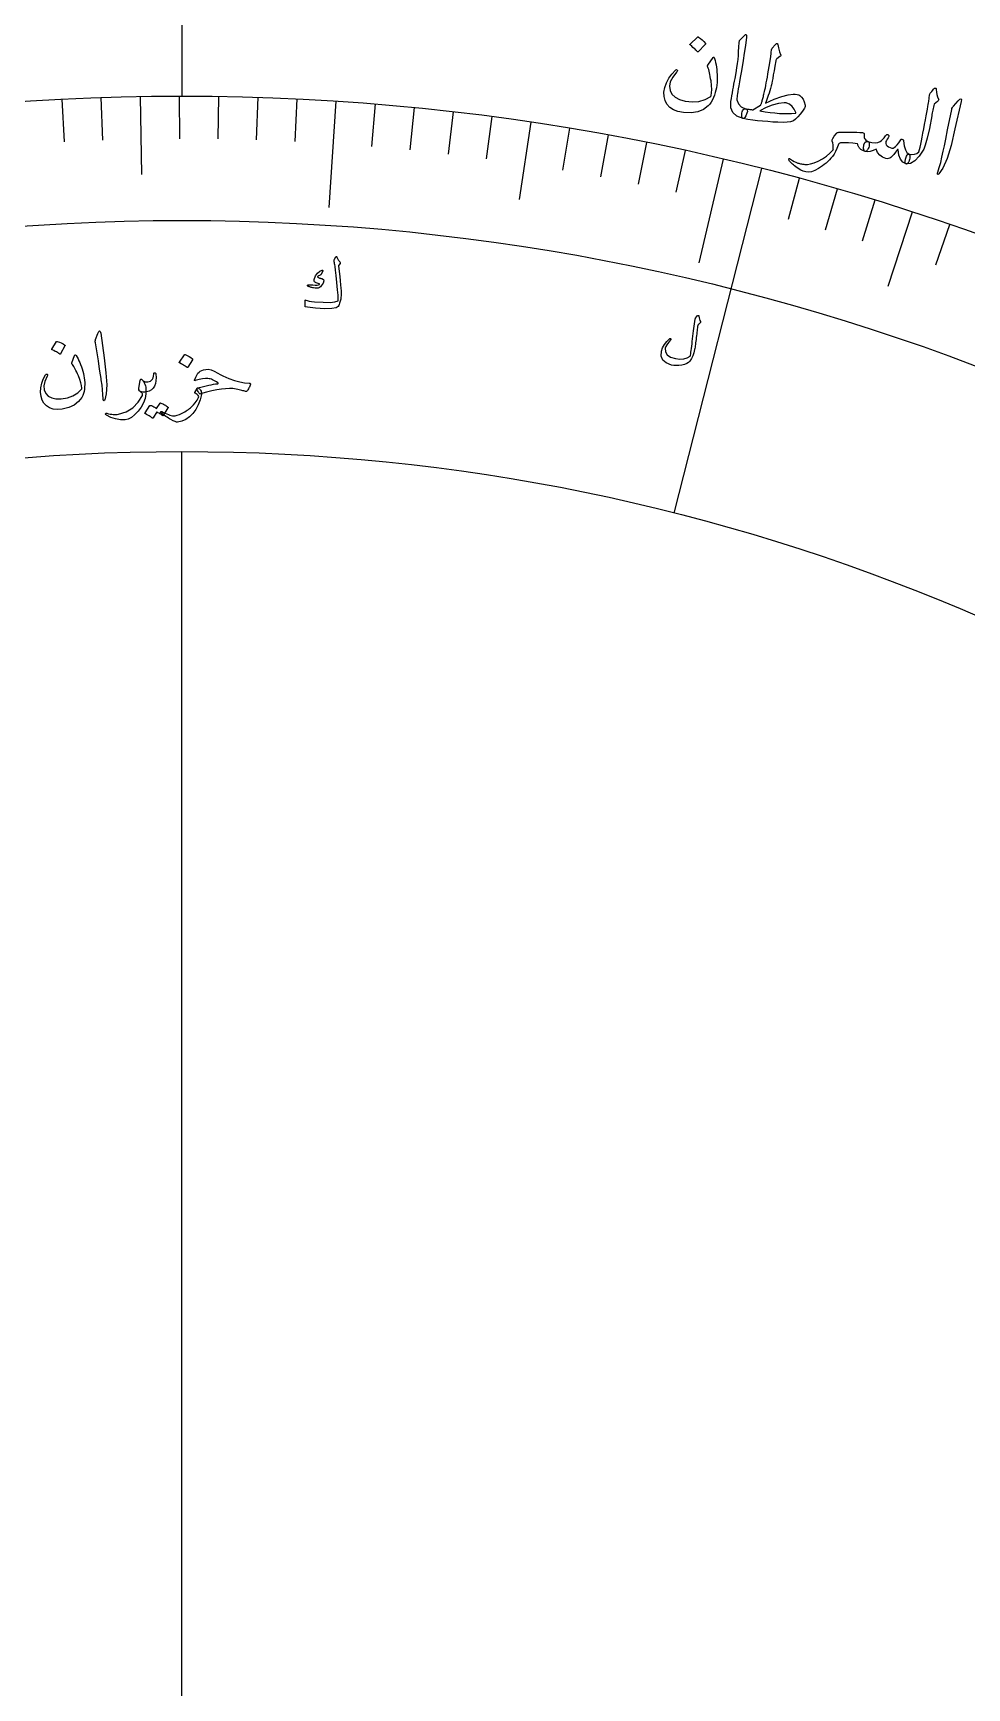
# Model space of a CAD drawing. Header units: millimetres. Extents: x -62 to 62, y -62 to 70.
# Drawn here: x -3.11 to 16.43, y 15.97 to 50.61 of the extents above; entities that cross this region are included whole.
import ezdxf

# ---------------------------------------------------------------- set-up
doc = ezdxf.new("R2010")
doc.units = ezdxf.units.MM
for name, color, linetype in [('ENGRAVE', 7, 'Continuous'), ('ENGRAVE_FINE', 8, 'Continuous'), ('TEXT', 5, 'Continuous')]:
    doc.layers.add(name, color=color, linetype=linetype)

msp = doc.modelspace()

# ---------------------------------------------------------------- linework, layer by layer
at = {"layer": 'ENGRAVE'}
for points in [[(0, 56.11), (0, 49.29)], [(-0.8738, 49.2823), (-0.8448, 47.6457)], [(3.2252, 49.1844), (3.0791, 46.9572)], [(7.3032, 48.746), (7.0606, 47.1272)], [(11.3328, 47.9695), (10.8196, 45.7973)], [(12.1305, 47.774), (10.2995, 40.5628)], [(15.2869, 46.8595), (14.7793, 45.3034)], [(0, -41.85), (0, 41.85)]]:
    msp.add_lwpolyline(points, dxfattribs=at)
for radius in [60.76, 60.76, 59.1325, 56.11, 56.11, 53.723, 49.29, 49.29, 46.686, 41.85, 41.85]:
    msp.add_circle((0, 0), radius, dxfattribs=at)
at = {"layer": 'ENGRAVE_FINE'}
for points in [[(-2.5131, 49.2259), (-2.4676, 48.3343)], [(-1.6937, 49.2609), (-1.663, 48.3686)], [(-0.0536, 49.29), (-0.0526, 48.3972)], [(0.7666, 49.284), (0.7527, 48.3913)], [(1.5866, 49.2645), (1.5578, 48.3721)], [(2.4062, 49.2312), (2.3626, 48.3395)], [(4.0433, 49.1239), (3.9701, 48.2341)], [(4.8604, 49.0498), (4.7724, 48.1613)], [(5.6762, 48.9621), (5.5734, 48.0752)], [(6.4906, 48.8608), (6.373, 47.9758)], [(8.1138, 48.6176), (7.9669, 47.737)], [(8.9223, 48.4757), (8.7607, 47.5977)], [(9.7285, 48.3204), (9.5523, 47.4452)], [(10.532, 48.1516), (10.3413, 47.2795)], [(12.925, 47.5652), (12.6909, 46.7036)], [(13.7161, 47.3431), (13.4676, 46.4856)], [(14.5034, 47.1079), (14.2407, 46.2546)], [(16.0663, 46.598), (15.7753, 45.754)]]:
    msp.add_lwpolyline(points, dxfattribs=at)
at = {"layer": 'TEXT'}
for points in [[(11.7885, 50.569), (11.7947, 50.5749), (11.8001, 50.5786), (11.8047, 50.5799), (11.8084, 50.5791), (11.8133, 50.5747), (11.8162, 50.5644), (11.8171, 50.5482), (11.816, 50.526), (11.7951, 50.3483), (11.7735, 50.1845), (11.7513, 50.0347), (11.7287, 49.8986), (11.7074, 49.7828), (11.6884, 49.6789), (11.6718, 49.587), (11.6575, 49.5071), (11.6454, 49.4392), (11.6354, 49.3833), (11.6275, 49.3395), (11.6216, 49.3077), (11.6199, 49.2087), (11.6489, 49.1288), (11.7084, 49.0679), (11.7985, 49.0258), (11.8232, 49.0125), (11.8361, 48.9922), (11.8373, 48.965), (11.8268, 48.9308), (11.8028, 48.8788), (11.7818, 48.8425), (11.7636, 48.8221), (11.7484, 48.8175), (11.6198, 48.867), (11.5344, 48.9431), (11.4922, 49.0463), (11.4931, 49.1765), (11.5025, 49.2367), (11.5124, 49.2969), (11.5228, 49.3572), (11.5336, 49.4176), (11.5447, 49.478), (11.556, 49.5385), (11.5674, 49.5991), (11.579, 49.6599), (11.6014, 49.7757), (11.6194, 49.8805), (11.6329, 49.9743), (11.6419, 50.057), (11.6484, 50.137), (11.6542, 50.2224), (11.6595, 50.3134), (11.664, 50.4098), (11.6657, 50.427), (11.6696, 50.4421), (11.6759, 50.4552), (11.6846, 50.4661)], [(10.791, 50.5236), (10.7945, 50.5259), (10.7991, 50.5267), (10.8045, 50.5262), (10.8109, 50.5242), (10.8531, 50.496), (10.8917, 50.4642), (10.9268, 50.4289), (10.9582, 50.3902), (10.9609, 50.3847), (10.9615, 50.3797), (10.96, 50.3751), (10.9565, 50.371), (10.8072, 50.2183), (10.8021, 50.215), (10.7966, 50.2151), (10.7906, 50.2187), (10.7841, 50.2257), (10.7785, 50.2318), (10.7695, 50.241), (10.7572, 50.2534), (10.7415, 50.2689), (10.7222, 50.2876), (10.6989, 50.3096), (10.6717, 50.3348), (10.6405, 50.3633), (10.6365, 50.3678), (10.6349, 50.3718), (10.6356, 50.3753), (10.6387, 50.3783)], [(12.4388, 50.3836), (12.4459, 50.3881), (12.4519, 50.3908), (12.4568, 50.3916), (12.4606, 50.3905), (12.4647, 50.3873), (12.4681, 50.3825), (12.4707, 50.376), (12.4726, 50.3679), (12.4799, 50.333), (12.487, 50.3006), (12.4939, 50.2707), (12.5006, 50.2432), (12.5074, 50.2186), (12.5145, 50.1969), (12.5218, 50.1782), (12.5294, 50.1625), (12.5346, 50.1498), (12.5345, 50.1379), (12.5289, 50.1267), (12.5178, 50.1163), (12.4564, 50.0703), (12.4478, 50.0618), (12.441, 50.0514), (12.4359, 50.0391), (12.4325, 50.0247), (12.4131, 49.9138), (12.3956, 49.8162), (12.3802, 49.7319), (12.3669, 49.6609), (12.3557, 49.603), (12.3468, 49.558), (12.3402, 49.5259), (12.3359, 49.5068), (12.3214, 49.4506), (12.3065, 49.3976), (12.2914, 49.3477), (12.276, 49.3009), (12.2605, 49.2573), (12.2449, 49.2167), (12.2294, 49.1792), (12.2138, 49.1447), (12.4009, 49.2255), (12.5604, 49.2833), (12.692, 49.3184), (12.7955, 49.331), (12.8399, 49.3299), (12.8785, 49.3241), (12.9112, 49.3137), (12.9381, 49.2987), (12.9732, 49.267), (13.0031, 49.2237), (13.0277, 49.1689), (13.047, 49.1025), (13.0487, 49.0874), (13.0467, 49.0712), (13.041, 49.0538), (13.0316, 49.0352), (12.9899, 48.9705), (12.9449, 48.9105), (12.8966, 48.8549), (12.845, 48.8039), (12.8001, 48.7742), (12.7423, 48.7533), (12.6716, 48.7413), (12.588, 48.7381), (12.4782, 48.7417), (12.3697, 48.747), (12.2625, 48.7541), (12.1566, 48.7629), (12.0522, 48.7735), (11.9493, 48.7862), (11.8481, 48.8009), (11.7484, 48.8175), (11.7381, 48.8234), (11.7303, 48.8354), (11.7248, 48.8535), (11.7216, 48.8778), (11.7207, 48.9069), (11.723, 48.9344), (11.7286, 48.9601), (11.7374, 48.9842), (11.749, 49.0042), (11.7631, 49.0178), (11.7796, 49.025), (11.7985, 49.0258), (11.8224, 49.0214), (11.845, 49.0176), (11.8664, 49.0145), (11.8866, 49.0119), (11.9055, 49.0096), (11.923, 49.0073), (11.9391, 49.0051), (11.9539, 49.0028), (12.1136, 49.096), (12.1161, 49.1011), (12.119, 49.1078), (12.1222, 49.1161), (12.1259, 49.126), (12.13, 49.1375), (12.1344, 49.1506), (12.1392, 49.1653), (12.1445, 49.1815), (12.1499, 49.1992), (12.1554, 49.2183), (12.1609, 49.2388), (12.1665, 49.2607), (12.1722, 49.2837), (12.1781, 49.3077), (12.1843, 49.3328), (12.1907, 49.3589), (12.1977, 49.3884), (12.2056, 49.4238), (12.2142, 49.4652), (12.2238, 49.5125), (12.234, 49.5654), (12.245, 49.6237), (12.2567, 49.6873), (12.2691, 49.7563), (12.2961, 49.9094), (12.3162, 50.0308), (12.3294, 50.1206), (12.3357, 50.1786), (12.3385, 50.2162), (12.3413, 50.2446), (12.344, 50.2639), (12.3466, 50.274), (12.3584, 50.2913), (12.3702, 50.3074), (12.3817, 50.3223), (12.3932, 50.336), (12.4046, 50.3488), (12.416, 50.3611), (12.4274, 50.3726), (12.4388, 50.3836)], [(11.1521, 50.0794), (11.1631, 50.0358), (11.173, 49.9906), (11.182, 49.9438), (11.1899, 49.8954), (11.1965, 49.8451), (11.2013, 49.7928), (11.2044, 49.7384), (11.2058, 49.682), (11.2053, 49.6262), (11.2023, 49.5715), (11.1967, 49.5178), (11.1886, 49.4651), (11.178, 49.4133), (11.1647, 49.3622), (11.1489, 49.3119), (11.1306, 49.2623), (11.1072, 49.2111), (11.0807, 49.1649), (11.0511, 49.1237), (11.0184, 49.0875), (10.9179, 49.0107), (10.7976, 48.9617), (10.6575, 48.9401), (10.4973, 48.946), (10.3851, 48.967), (10.2905, 49.0027), (10.2133, 49.053), (10.1534, 49.1181), (10.1138, 49.194), (10.0928, 49.2776), (10.0905, 49.3689), (10.107, 49.4678), (10.1415, 49.5692), (10.1901, 49.6634), (10.2529, 49.7504), (10.3299, 49.8302), (10.3413, 49.8388), (10.3514, 49.8427), (10.3603, 49.8421), (10.3679, 49.8369), (10.3742, 49.828), (10.3742, 49.8173), (10.3681, 49.8049), (10.3559, 49.7908), (10.2741, 49.6872), (10.224, 49.589), (10.2055, 49.4961), (10.2183, 49.4085), (10.2588, 49.332), (10.3254, 49.2695), (10.418, 49.2208), (10.5366, 49.1858), (10.6855, 49.1688), (10.8237, 49.1789), (10.9515, 49.2163), (11.0691, 49.281), (11.0718, 49.2836), (11.0743, 49.2878), (11.0765, 49.2935), (11.0785, 49.3008), (11.0882, 49.3598), (11.0911, 49.4303), (11.0871, 49.5125), (11.0761, 49.6062), (11.0687, 49.6539), (11.0611, 49.6983), (11.0534, 49.7395), (11.0456, 49.7776), (11.0375, 49.8124), (11.029, 49.8438), (11.02, 49.8717), (11.0105, 49.8963), (11.0062, 49.909), (11.0047, 49.9201), (11.0059, 49.9298), (11.0098, 49.9379), (11.1184, 50.0942), (11.1272, 50.1028), (11.1358, 50.1032), (11.1441, 50.0954), (11.1521, 50.0794)], [(15.6683, 49.3548), (15.6957, 49.3868), (15.7172, 49.4123), (15.7328, 49.4312), (15.7425, 49.4436), (15.7494, 49.4512), (15.7566, 49.4559), (15.7643, 49.4577), (15.7722, 49.4566), (15.7803, 49.4524), (15.7861, 49.4459), (15.7895, 49.437), (15.7905, 49.4257), (15.7943, 49.371), (15.8033, 49.3198), (15.8176, 49.2723), (15.8372, 49.2283), (15.8422, 49.2147), (15.8407, 49.2016), (15.8326, 49.189), (15.8181, 49.177), (15.7447, 49.123), (15.7381, 49.0905), (15.7317, 49.0585), (15.7254, 49.0271), (15.7193, 48.9962), (15.7134, 48.9659), (15.7077, 48.9362), (15.7021, 48.9071), (15.6967, 48.8785), (15.6466, 48.614), (15.6018, 48.409), (15.5626, 48.2635), (15.529, 48.1774), (15.4351, 48.0318), (15.3418, 47.9319), (15.2492, 47.8777), (15.157, 47.869), (15.1547, 47.8697), (15.1525, 47.8704), (15.1502, 47.8712), (15.148, 47.8719), (15.1387, 47.8889), (15.1393, 47.9208), (15.1499, 47.9677), (15.1705, 48.0295), (15.1799, 48.0518), (15.1916, 48.0665), (15.2055, 48.0737), (15.2216, 48.0732), (15.2826, 48.0665), (15.3369, 48.0722), (15.3847, 48.0902), (15.4259, 48.1206), (15.4392, 48.1686), (15.453, 48.2237), (15.4674, 48.2858), (15.4822, 48.3549), (15.4977, 48.4307), (15.5137, 48.5129), (15.5303, 48.6015), (15.5474, 48.6964), (15.565, 48.7895), (15.5805, 48.8732), (15.5939, 48.9476), (15.6053, 49.0127), (15.6149, 49.0683), (15.6231, 49.1144), (15.6298, 49.151), (15.635, 49.178), (15.653, 49.3147), (15.6563, 49.3277), (15.66, 49.3387), (15.6639, 49.3477), (15.6683, 49.3548)], [(16.2497, 49.1915), (16.2857, 49.226), (16.3083, 49.2348), (16.3176, 49.2179), (16.3136, 49.1753), (16.1826, 48.6044), (16.1005, 48.2545), (16.017, 47.981), (15.9323, 47.7838), (15.8466, 47.6627), (15.8356, 47.6542), (15.827, 47.6504), (15.821, 47.6515), (15.8175, 47.6573), (15.8158, 47.6653), (15.8158, 47.6748), (15.8177, 47.686), (15.8213, 47.6987), (15.8537, 47.7966), (15.8837, 47.9018), (15.911, 48.0145), (15.9358, 48.1347), (15.9428, 48.1659), (15.9609, 48.2504), (15.99, 48.3884), (16.03, 48.5798), (16.1143, 49.0055), (16.1203, 49.0277), (16.1281, 49.0474), (16.1376, 49.0646), (16.1488, 49.0794)], [(12.6609, 49.1445), (12.6491, 49.1471), (12.6368, 49.1489), (12.624, 49.1499), (12.6107, 49.1501), (12.4859, 49.1345), (12.3585, 49.1006), (12.2287, 49.0483), (12.0966, 48.9776), (12.2068, 48.961), (12.312, 48.9472), (12.4121, 48.9364), (12.5073, 48.9284), (12.5974, 48.9235), (12.6827, 48.9219), (12.763, 48.9236), (12.8385, 48.9287), (12.8457, 48.9297), (12.8499, 48.9324), (12.8512, 48.9368), (12.8496, 48.943), (12.8161, 49.0166), (12.7734, 49.0748), (12.7217, 49.1174), (12.6609, 49.1445)], [(14.3045, 48.1306), (14.2694, 48.1427), (14.239, 48.1569), (14.2132, 48.173), (14.1919, 48.1912), (14.1828, 48.2007), (14.1747, 48.2112), (14.1677, 48.2226), (14.1617, 48.2349), (14.1564, 48.2479), (14.1514, 48.2615), (14.1466, 48.2756), (14.1422, 48.2902), (14.0433, 48.3035), (13.9514, 48.311), (13.8664, 48.3125), (13.7884, 48.3082), (13.7711, 48.304), (13.7572, 48.2955), (13.7466, 48.2826), (13.7394, 48.2653), (13.7128, 48.1935), (13.6836, 48.1296), (13.6518, 48.0735), (13.6174, 48.0253), (13.5866, 47.9888), (13.5542, 47.9536), (13.5202, 47.9197), (13.4847, 47.8872), (13.4477, 47.8562), (13.4092, 47.8268), (13.3693, 47.7991), (13.3279, 47.773), (13.2498, 47.7309), (13.1791, 47.705), (13.1157, 47.6952), (13.0594, 47.7015), (13.0086, 47.7186), (12.9568, 47.7424), (12.9041, 47.7729), (12.8504, 47.81), (12.8246, 47.8302), (12.8013, 47.8493), (12.7804, 47.8673), (12.7618, 47.8842), (12.7455, 47.8999), (12.7313, 47.9142), (12.719, 47.9272), (12.7089, 47.9389), (12.7033, 47.9481), (12.701, 47.957), (12.702, 47.9657), (12.7062, 47.9741), (12.7126, 47.9802), (12.7203, 47.982), (12.7293, 47.9795), (12.7395, 47.9726), (12.7793, 47.9447), (12.816, 47.9221), (12.8495, 47.9049), (12.88, 47.8932), (12.896, 47.888), (12.9132, 47.8831), (12.9314, 47.8784), (12.9509, 47.8741), (12.9714, 47.8701), (12.9931, 47.8663), (13.016, 47.8629), (13.0399, 47.8598), (13.0926, 47.8602), (13.157, 47.8722), (13.233, 47.8956), (13.3209, 47.9306), (13.4107, 47.9757), (13.4926, 48.0296), (13.5665, 48.0926), (13.6324, 48.1645), (13.6351, 48.1675), (13.6366, 48.1708), (13.6371, 48.1744), (13.6363, 48.1783), (13.6362, 48.2265), (13.632, 48.271), (13.6235, 48.3117), (13.611, 48.3486), (13.6106, 48.3704), (13.6253, 48.4039), (13.655, 48.4494), (13.6997, 48.5066), (13.7111, 48.517), (13.7239, 48.5245), (13.738, 48.5292), (13.7534, 48.531), (13.8188, 48.533), (13.8831, 48.5343), (13.9464, 48.5349), (14.0086, 48.5348), (14.0699, 48.5337), (14.1306, 48.5316), (14.1908, 48.5283), (14.2503, 48.5239), (14.2641, 48.5214), (14.2739, 48.5157), (14.2796, 48.5069), (14.2814, 48.4949), (14.2789, 48.4696), (14.2793, 48.4459), (14.2827, 48.4238), (14.289, 48.4033), (14.2999, 48.3852), (14.3163, 48.3679), (14.3381, 48.3515), (14.3655, 48.336), (14.3781, 48.3255), (14.3863, 48.3105), (14.3901, 48.2909), (14.3894, 48.2668), (14.385, 48.2408), (14.3778, 48.2156), (14.3678, 48.1913), (14.3549, 48.1678), (14.3413, 48.149), (14.3284, 48.1366), (14.3161, 48.1304), (14.3045, 48.1306)], [(14.3609, 48.3373), (14.4409, 48.3185), (14.5106, 48.3125), (14.5699, 48.3195), (14.619, 48.3395), (14.6444, 48.359), (14.6713, 48.3852), (14.6996, 48.4181), (14.7294, 48.4577), (14.7394, 48.4691), (14.749, 48.4773), (14.7582, 48.4821), (14.7671, 48.4836), (14.7774, 48.4826), (14.7856, 48.4791), (14.7919, 48.4732), (14.7962, 48.4647), (14.7986, 48.4534), (14.7979, 48.4418), (14.794, 48.4299), (14.7868, 48.4178), (14.7649, 48.3877), (14.7486, 48.3617), (14.7379, 48.3399), (14.7328, 48.3223), (14.7329, 48.2951), (14.743, 48.2701), (14.763, 48.2473), (14.7929, 48.2268), (14.8283, 48.2106), (14.8598, 48.2025), (14.8877, 48.2023), (14.9118, 48.2101), (14.9414, 48.2316), (14.9739, 48.2662), (15.0093, 48.314), (15.0475, 48.3748), (15.0527, 48.3819), (15.0602, 48.3858), (15.0703, 48.3864), (15.0827, 48.3838), (15.0937, 48.3791), (15.1017, 48.3729), (15.1068, 48.3651), (15.1088, 48.3557), (15.1211, 48.2495), (15.1443, 48.1669), (15.1785, 48.1079), (15.2239, 48.0725), (15.2339, 48.0634), (15.2398, 48.0462), (15.2416, 48.021), (15.2392, 47.9877), (15.2345, 47.9622), (15.2273, 47.9385), (15.2175, 47.9164), (15.2052, 47.8962), (15.1935, 47.8813), (15.182, 47.8717), (15.1705, 47.8674), (15.1592, 47.8683), (15.0914, 47.9052), (15.0407, 47.9674), (15.0072, 48.0551), (14.9906, 48.1682), (14.9898, 48.174), (14.9877, 48.1766), (14.9842, 48.1758), (14.9793, 48.1717), (14.9396, 48.1151), (14.9034, 48.0688), (14.8708, 48.033), (14.8417, 48.0075), (14.8162, 47.9923), (14.7903, 47.983), (14.7642, 47.9796), (14.7377, 47.9823), (14.6651, 48.01), (14.6071, 48.0515), (14.5637, 48.1068), (14.535, 48.1759), (14.4699, 48.1473), (14.4091, 48.1305), (14.3524, 48.1254), (14.2999, 48.132), (14.288, 48.1389), (14.2793, 48.1518), (14.2739, 48.1704), (14.2718, 48.1949), (14.2768, 48.2673), (14.2932, 48.3152), (14.3213, 48.3385), (14.3609, 48.3373)], [(3.2446, 45.9179), (3.2516, 45.9024), (3.2589, 45.8876), (3.2667, 45.8736), (3.2748, 45.8603), (3.2835, 45.8478), (3.2927, 45.8361), (3.3025, 45.825), (3.3129, 45.8148), (3.3168, 45.8091), (3.3178, 45.8028), (3.3158, 45.7959), (3.311, 45.7882), (3.2825, 45.7482), (3.2797, 45.7438), (3.2776, 45.7401), (3.2763, 45.7371), (3.2758, 45.7346), (3.2909, 45.6197), (3.3037, 45.5159), (3.3142, 45.4233), (3.3225, 45.3417), (3.3284, 45.2714), (3.332, 45.2124), (3.3333, 45.1647), (3.3322, 45.1283), (3.3271, 45.0599), (3.3243, 45.0383), (3.3204, 45.0167), (3.3155, 44.9951), (3.3095, 44.9735), (3.3024, 44.9519), (3.2941, 44.9302), (3.2845, 44.9086), (3.2738, 44.887), (3.2295, 44.8569), (3.1357, 44.841), (2.9924, 44.839), (2.7994, 44.8503), (2.7393, 44.8561), (2.6837, 44.863), (2.6328, 44.8709), (2.5864, 44.8799), (2.5822, 44.882), (2.5794, 44.8849), (2.5777, 44.8886), (2.5774, 44.8931), (2.5774, 44.9145), (2.5775, 44.9341), (2.5777, 44.9517), (2.5782, 44.9674), (2.5787, 44.9813), (2.5795, 44.9936), (2.5804, 45.0043), (2.5815, 45.0134), (2.5824, 45.0186), (2.5844, 45.0213), (2.5875, 45.0218), (2.5917, 45.0199), (2.6237, 45.0081), (2.6653, 44.9984), (2.7164, 44.9907), (2.777, 44.985), (2.9586, 44.9735), (3.1012, 44.9726), (3.2049, 44.9826), (3.2697, 45.0038), (3.2727, 45.0463), (3.2697, 45.1241), (3.2605, 45.2374), (3.2452, 45.3859), (3.2284, 45.5348), (3.2152, 45.6474), (3.2055, 45.7237), (3.1996, 45.7639), (3.1976, 45.7749), (3.1957, 45.7852), (3.194, 45.7948), (3.1924, 45.8037), (3.1909, 45.8118), (3.1895, 45.819), (3.1882, 45.8253), (3.1871, 45.8307), (3.1854, 45.8425), (3.1858, 45.8536), (3.1884, 45.864), (3.193, 45.8738), (3.2237, 45.925), (3.2262, 45.9284), (3.2287, 45.9306), (3.2314, 45.9316), (3.2341, 45.9313), (3.2374, 45.9292), (3.2402, 45.9263), (3.2426, 45.9225), (3.2446, 45.9179)], [(2.94, 45.6466), (2.9426, 45.6461), (2.9448, 45.6449), (2.9467, 45.643), (2.9481, 45.6405), (2.9485, 45.6383), (2.9485, 45.6359), (2.9482, 45.6334), (2.9475, 45.6307), (2.913, 45.5586), (2.9089, 45.5513), (2.9048, 45.5458), (2.9006, 45.542), (2.8963, 45.54), (2.8782, 45.5361), (2.8627, 45.5305), (2.8498, 45.5232), (2.8394, 45.5141), (2.8372, 45.5092), (2.8395, 45.5036), (2.8463, 45.4974), (2.8578, 45.4905), (2.8655, 45.4873), (2.8735, 45.4843), (2.8817, 45.4814), (2.8902, 45.4787), (2.8991, 45.4761), (2.9085, 45.4736), (2.9183, 45.4713), (2.9285, 45.4692), (2.9633, 45.4521), (2.9728, 45.4211), (2.9569, 45.3761), (2.9159, 45.3171), (2.8995, 45.2998), (2.8837, 45.2865), (2.8685, 45.2772), (2.8539, 45.2719), (2.8381, 45.2697), (2.8164, 45.2697), (2.789, 45.272), (2.7556, 45.2766), (2.7386, 45.2793), (2.7225, 45.2825), (2.7074, 45.2861), (2.6931, 45.2902), (2.6797, 45.2945), (2.6672, 45.2987), (2.6556, 45.3029), (2.6448, 45.3071), (2.6383, 45.3112), (2.6337, 45.3158), (2.6311, 45.3208), (2.6304, 45.3261), (2.6316, 45.3316), (2.6345, 45.3354), (2.639, 45.3375), (2.6452, 45.3379), (2.6649, 45.3381), (2.6871, 45.3379), (2.712, 45.3374), (2.7395, 45.3365), (2.7909, 45.3349), (2.8311, 45.3354), (2.8602, 45.3383), (2.8781, 45.3433), (2.8805, 45.3449), (2.8819, 45.347), (2.8822, 45.3497), (2.8816, 45.353), (2.8805, 45.355), (2.8783, 45.357), (2.8751, 45.3589), (2.8708, 45.3606), (2.8306, 45.373), (2.8139, 45.3789), (2.7997, 45.3861), (2.788, 45.3946), (2.7789, 45.4042), (2.7714, 45.4154), (2.7672, 45.4267), (2.7664, 45.4381), (2.769, 45.4497), (2.7995, 45.5271), (2.8382, 45.5857), (2.885, 45.6256), (2.94, 45.6466)], [(10.7953, 44.6939), (10.7987, 44.6975), (10.8026, 44.6998), (10.8068, 44.7006), (10.8114, 44.7001), (10.8157, 44.6983), (10.819, 44.6951), (10.8212, 44.6905), (10.8223, 44.6845), (10.8276, 44.6502), (10.8348, 44.6199), (10.8439, 44.5937), (10.8549, 44.5714), (10.8578, 44.5637), (10.8573, 44.5557), (10.8532, 44.5475), (10.8455, 44.5391), (10.841, 44.5353), (10.8368, 44.5316), (10.8327, 44.5279), (10.8288, 44.5245), (10.8252, 44.5212), (10.8218, 44.5183), (10.8187, 44.5156), (10.8159, 44.5132), (10.811, 44.5088), (10.8069, 44.5032), (10.8035, 44.4962), (10.801, 44.488), (10.7969, 44.4641), (10.7928, 44.438), (10.7888, 44.4095), (10.7847, 44.3789), (10.7805, 44.346), (10.7762, 44.3109), (10.7716, 44.2736), (10.7669, 44.2341), (10.7628, 44.1945), (10.7586, 44.1574), (10.7543, 44.1227), (10.75, 44.0905), (10.7458, 44.0606), (10.7416, 44.0329), (10.7375, 44.0075), (10.7335, 43.9843), (10.7188, 43.9163), (10.6977, 43.8536), (10.6701, 43.7963), (10.6362, 43.7443), (10.6085, 43.7156), (10.5708, 43.6921), (10.5232, 43.6736), (10.4655, 43.6602), (10.4046, 43.6522), (10.3486, 43.6496), (10.2975, 43.6524), (10.2513, 43.6607), (10.1407, 43.7032), (10.0688, 43.7656), (10.0356, 43.8481), (10.0412, 43.9508), (10.0639, 44.023), (10.0997, 44.0907), (10.1485, 44.1537), (10.2104, 44.2121), (10.2149, 44.2153), (10.2191, 44.2169), (10.2232, 44.217), (10.2271, 44.2154), (10.231, 44.2128), (10.2337, 44.21), (10.2354, 44.2068), (10.2358, 44.2034), (10.2356, 44.1985), (10.2344, 44.194), (10.2322, 44.1899), (10.229, 44.1863), (10.1835, 44.1326), (10.1499, 44.0856), (10.1282, 44.0454), (10.1183, 44.0121), (10.1242, 43.9339), (10.1615, 43.8717), (10.2301, 43.8253), (10.33, 43.7946), (10.4238, 43.7829), (10.5071, 43.7874), (10.5798, 43.8081), (10.642, 43.8452), (10.6467, 43.8692), (10.6517, 43.8974), (10.6568, 43.9298), (10.6621, 43.9664), (10.6675, 44.0072), (10.673, 44.0525), (10.6786, 44.1021), (10.6842, 44.1562), (10.6906, 44.2118), (10.6971, 44.2665), (10.7038, 44.3203), (10.7105, 44.3731), (10.7175, 44.425), (10.7248, 44.4759), (10.7323, 44.5258), (10.7402, 44.5747), (10.7458, 44.6223), (10.7473, 44.6276), (10.7493, 44.6323), (10.7517, 44.6366), (10.7546, 44.6404)], [(-1.7563, 44.3196), (-1.7372, 44.3592), (-1.7212, 44.3735), (-1.7083, 44.3625), (-1.6984, 44.3261), (-1.6299, 43.8138), (-1.5893, 43.4993), (-1.5737, 43.2474), (-1.5826, 43.0582), (-1.6158, 42.9317), (-1.6223, 42.9212), (-1.6282, 42.9155), (-1.6335, 42.9145), (-1.6382, 42.9182), (-1.6421, 42.9243), (-1.645, 42.9322), (-1.647, 42.9419), (-1.6479, 42.9536), (-1.6514, 43.0445), (-1.6593, 43.1407), (-1.6716, 43.2423), (-1.6883, 43.3492), (-1.6922, 43.3772), (-1.7034, 43.4527), (-1.7221, 43.5757), (-1.7484, 43.7462), (-1.8106, 44.1241), (-1.8125, 44.1442), (-1.8122, 44.1629), (-1.8097, 44.1801), (-1.805, 44.1958)], [(-2.6246, 44.1505), (-2.6221, 44.1532), (-2.6184, 44.155), (-2.6136, 44.1558), (-2.6077, 44.1557), (-2.5652, 44.1416), (-2.5248, 44.1237), (-2.4867, 44.1019), (-2.4509, 44.0763), (-2.4473, 44.0723), (-2.4456, 44.0682), (-2.4458, 44.064), (-2.4478, 44.0597), (-2.5389, 43.8946), (-2.5424, 43.8906), (-2.5472, 43.8894), (-2.5531, 43.891), (-2.5603, 43.8955), (-2.5666, 43.8993), (-2.5764, 43.9051), (-2.5898, 43.9127), (-2.6067, 43.9222), (-2.6276, 43.9336), (-2.6525, 43.9468), (-2.6817, 43.9619), (-2.7149, 43.9788), (-2.7194, 43.9817), (-2.7217, 43.9847), (-2.7219, 43.9878), (-2.7199, 43.9911)], [(-2.2128, 43.8576), (-2.1933, 43.8231), (-2.1742, 43.787), (-2.1556, 43.7493), (-2.1374, 43.71), (-2.12, 43.6688), (-2.1036, 43.6254), (-2.0882, 43.5799), (-2.0738, 43.5322), (-2.0611, 43.4847), (-2.0508, 43.4374), (-2.0429, 43.3904), (-2.0374, 43.3437), (-2.0343, 43.2971), (-2.0336, 43.2506), (-2.0352, 43.2041), (-2.0392, 43.1576), (-2.047, 43.1086), (-2.0587, 43.0631), (-2.0742, 43.0211), (-2.0935, 42.9825), (-2.1609, 42.8937), (-2.2517, 42.8237), (-2.3658, 42.7724), (-2.5033, 42.7398), (-2.6036, 42.7313), (-2.6924, 42.7393), (-2.7699, 42.7639), (-2.8361, 42.8052), (-2.8877, 42.8605), (-2.9252, 42.9266), (-2.9486, 43.0037), (-2.9579, 43.0917), (-2.9524, 43.186), (-2.9333, 43.2776), (-2.9004, 43.3663), (-2.8536, 43.4523), (-2.846, 43.4623), (-2.8383, 43.468), (-2.8306, 43.4696), (-2.8229, 43.4669), (-2.8155, 43.4608), (-2.8129, 43.4518), (-2.8152, 43.4398), (-2.8223, 43.4249), (-2.8675, 43.3176), (-2.8869, 43.2223), (-2.8808, 43.1389), (-2.8493, 43.0674), (-2.7969, 43.012), (-2.7255, 42.9745), (-2.6354, 42.9548), (-2.5262, 42.953), (-2.3957, 42.9735), (-2.2805, 43.0146), (-2.1806, 43.0764), (-2.0958, 43.159), (-2.0941, 43.1619), (-2.093, 43.166), (-2.0925, 43.1714), (-2.0925, 43.1781), (-2.0981, 43.2305), (-2.1122, 43.2912), (-2.1349, 43.3602), (-2.1663, 43.4373), (-2.1838, 43.4761), (-2.2007, 43.5121), (-2.2169, 43.5454), (-2.2325, 43.5759), (-2.2475, 43.6036), (-2.2622, 43.6283), (-2.2764, 43.6499), (-2.2903, 43.6686), (-2.2969, 43.6784), (-2.3008, 43.6875), (-2.3021, 43.696), (-2.3006, 43.7038), (-2.245, 43.8623), (-2.2395, 43.8716), (-2.2323, 43.874), (-2.2234, 43.8693), (-2.2128, 43.8576)], [(0.0524, 43.8735), (0.055, 43.8761), (0.0588, 43.8777), (0.0636, 43.8782), (0.0694, 43.8776), (0.1107, 43.861), (0.1495, 43.8407), (0.1859, 43.8167), (0.2199, 43.7889), (0.2232, 43.7847), (0.2246, 43.7805), (0.2242, 43.7763), (0.2219, 43.7721), (0.1218, 43.6129), (0.1181, 43.6091), (0.1133, 43.6082), (0.1075, 43.6102), (0.1007, 43.6151), (0.0948, 43.6193), (0.0854, 43.6256), (0.0726, 43.634), (0.0563, 43.6446), (0.0364, 43.6572), (0.0125, 43.6719), (-0.0154, 43.6887), (-0.0474, 43.7076), (-0.0516, 43.7107), (-0.0537, 43.7139), (-0.0537, 43.717), (-0.0516, 43.7202)], [(-0.8306, 43.351), (-0.8063, 43.3201), (-0.7869, 43.2894), (-0.7726, 43.2588), (-0.7633, 43.2284), (-0.7578, 43.1959), (-0.7547, 43.1571), (-0.7542, 43.112), (-0.7562, 43.0605), (-0.772, 42.9634), (-0.8042, 42.87), (-0.8527, 42.7802), (-0.9174, 42.6939), (-0.9886, 42.6194), (-1.057, 42.5647), (-1.1226, 42.5299), (-1.1856, 42.5151), (-1.2881, 42.5158), (-1.3877, 42.5321), (-1.4847, 42.564), (-1.579, 42.6116), (-1.5856, 42.6156), (-1.5907, 42.6201), (-1.5942, 42.6248), (-1.5962, 42.6298), (-1.5968, 42.6357), (-1.5961, 42.6409), (-1.5941, 42.6453), (-1.5907, 42.6489), (-1.5855, 42.6515), (-1.58, 42.6525), (-1.5741, 42.6519), (-1.568, 42.6498), (-1.5332, 42.6414), (-1.4999, 42.6346), (-1.4681, 42.6295), (-1.4378, 42.626), (-1.4089, 42.6243), (-1.3812, 42.6245), (-1.3547, 42.6266), (-1.3294, 42.6306), (-1.1648, 42.6837), (-1.0262, 42.7671), (-0.9135, 42.881), (-0.8265, 43.0256), (-0.8256, 43.03), (-0.8251, 43.0371), (-0.8249, 43.0469), (-0.825, 43.0592), (-0.8286, 43.0687), (-0.839, 43.0805), (-0.8562, 43.0944), (-0.8803, 43.1106), (-0.891, 43.1233), (-0.8976, 43.1386), (-0.9001, 43.1567), (-0.8984, 43.1775), (-0.8703, 43.3377), (-0.8642, 43.3583), (-0.8556, 43.3674), (-0.8444, 43.365), (-0.8306, 43.351)], [(-0.5699, 43.496), (-0.5596, 43.4945), (-0.5519, 43.4899), (-0.5468, 43.4821), (-0.5442, 43.4711), (-0.539, 43.3979), (-0.542, 43.3315), (-0.5532, 43.2717), (-0.5725, 43.2187), (-0.6004, 43.174), (-0.6373, 43.139), (-0.6832, 43.1139), (-0.738, 43.0986), (-0.7766, 43.0933), (-0.8131, 43.0936), (-0.8477, 43.0993), (-0.8803, 43.1106), (-0.8917, 43.1193), (-0.8986, 43.1333), (-0.9008, 43.1527), (-0.8984, 43.1775), (-0.8703, 43.3377), (-0.868, 43.3498), (-0.8649, 43.3588), (-0.861, 43.3646), (-0.8561, 43.3673), (-0.8508, 43.3672), (-0.8451, 43.3644), (-0.839, 43.359), (-0.8327, 43.351), (-0.8165, 43.3335), (-0.7959, 43.3202), (-0.7709, 43.3112), (-0.7416, 43.3065), (-0.7112, 43.3067), (-0.6829, 43.3127), (-0.6568, 43.3244), (-0.633, 43.3418), (-0.6124, 43.3657), (-0.5985, 43.3948), (-0.5912, 43.429), (-0.5906, 43.4684), (-0.5894, 43.4803), (-0.5856, 43.4889), (-0.5791, 43.4941), (-0.5699, 43.496)], [(1.4335, 43.2576), (1.4272, 43.2379), (1.4202, 43.2186), (1.4123, 43.1996), (1.4037, 43.1808), (1.3942, 43.1625), (1.3837, 43.1447), (1.3722, 43.1274), (1.3596, 43.1108), (1.3548, 43.1058), (1.3489, 43.1032), (1.3421, 43.103), (1.3344, 43.1053), (1.3177, 43.1111), (1.2987, 43.1174), (1.2773, 43.1239), (1.2536, 43.1308), (1.2275, 43.1377), (1.1991, 43.1444), (1.1682, 43.1509), (1.1351, 43.1572), (1.0697, 43.1662), (0.9964, 43.169), (0.9153, 43.1655), (0.8264, 43.1558), (0.7296, 43.1398), (0.6248, 43.1177), (0.5121, 43.0894), (0.3915, 43.0548), (0.3805, 43.054), (0.3686, 43.0618), (0.3557, 43.0784), (0.3418, 43.1035), (0.3302, 43.129), (0.3223, 43.1483), (0.3179, 43.1616), (0.3172, 43.1688), (0.3196, 43.1735), (0.3225, 43.1772), (0.3259, 43.1798), (0.3299, 43.1813), (0.3932, 43.1979), (0.4534, 43.213), (0.5103, 43.2266), (0.5639, 43.2388), (0.6143, 43.2492), (0.6614, 43.2576), (0.7052, 43.2641), (0.7457, 43.2686), (0.7539, 43.2703), (0.7573, 43.2736), (0.7561, 43.2786), (0.7502, 43.2853), (0.7225, 43.3055), (0.6955, 43.3232), (0.669, 43.3384), (0.6431, 43.3511), (0.6177, 43.3612), (0.5927, 43.3689), (0.568, 43.374), (0.5437, 43.3766), (0.4916, 43.376), (0.4301, 43.3689), (0.359, 43.3553), (0.2785, 43.335), (0.2755, 43.3334), (0.2727, 43.3329), (0.2703, 43.3335), (0.268, 43.3351), (0.2663, 43.3373), (0.2654, 43.3398), (0.2653, 43.3426), (0.266, 43.3456), (0.2903, 43.4032), (0.314, 43.4503), (0.3372, 43.4868), (0.3598, 43.5129), (0.3853, 43.5313), (0.4171, 43.5471), (0.4552, 43.5601), (0.4996, 43.5703), (0.551, 43.5722), (0.6098, 43.56), (0.676, 43.5337), (0.7496, 43.4932), (0.8033, 43.4617), (0.8601, 43.4319), (0.9201, 43.4037), (0.9831, 43.3773), (1.0997, 43.3368), (1.2099, 43.3069), (1.3136, 43.2878), (1.4111, 43.2793), (1.4235, 43.2776), (1.4314, 43.2734), (1.4347, 43.2667), (1.4335, 43.2576)], [(0.3193, 43.1709), (0.3264, 43.1789), (0.3351, 43.1818), (0.3453, 43.1798), (0.357, 43.1727), (0.3706, 43.1612), (0.3824, 43.1478), (0.3923, 43.1326), (0.4004, 43.1156), (0.4062, 43.0984), (0.4095, 43.0804), (0.4101, 43.0616), (0.4081, 43.0421), (0.3812, 42.9293), (0.3427, 42.8258), (0.2925, 42.7315), (0.2307, 42.6465), (0.16, 42.5747), (0.0832, 42.5205), (0.0002, 42.4837), (-0.0892, 42.4643), (-0.112, 42.4662), (-0.1433, 42.4762), (-0.1831, 42.4943), (-0.2315, 42.5205), (-0.2574, 42.5354), (-0.2832, 42.5511), (-0.3091, 42.5676), (-0.335, 42.5849), (-0.361, 42.6027), (-0.387, 42.6207), (-0.4129, 42.6389), (-0.439, 42.6574), (-0.4439, 42.662), (-0.4463, 42.6673), (-0.4461, 42.6735), (-0.4433, 42.6805), (-0.4389, 42.6865), (-0.4336, 42.6895), (-0.4275, 42.6897), (-0.4207, 42.687), (-0.3832, 42.6676), (-0.3477, 42.6504), (-0.3142, 42.6356), (-0.2827, 42.6231), (-0.2529, 42.6129), (-0.2245, 42.605), (-0.1976, 42.5995), (-0.1721, 42.5964), (-0.1394, 42.5992), (-0.0993, 42.6097), (-0.0517, 42.6278), (0.0034, 42.6534), (0.0327, 42.6683), (0.0608, 42.6835), (0.0876, 42.6992), (0.1131, 42.7152), (0.1373, 42.7317), (0.1603, 42.7489), (0.182, 42.7667), (0.2024, 42.7852), (0.2422, 42.8257), (0.2802, 42.8719), (0.3166, 42.9239), (0.3512, 42.9817), (0.3539, 43.0004), (0.3427, 43.0211), (0.3177, 43.0437), (0.2789, 43.0683), (0.2738, 43.0717), (0.2711, 43.0757), (0.2708, 43.0802), (0.2727, 43.0851)], [(-0.4577, 42.861), (-0.4551, 42.8636), (-0.4515, 42.8652), (-0.4468, 42.8658), (-0.4411, 42.8653), (-0.4206, 42.8578), (-0.4007, 42.8495), (-0.3815, 42.8403), (-0.3629, 42.8304), (-0.3449, 42.8195), (-0.3272, 42.8075), (-0.3099, 42.7946), (-0.293, 42.7805), (-0.2898, 42.7762), (-0.2883, 42.7716), (-0.2887, 42.7667), (-0.2908, 42.7616), (-0.3888, 42.6012), (-0.3915, 42.5991), (-0.3955, 42.5991), (-0.4008, 42.6011), (-0.4075, 42.6053), (-0.412, 42.6091), (-0.4194, 42.6143), (-0.4297, 42.621), (-0.4428, 42.6291), (-0.4589, 42.6387), (-0.4782, 42.6499), (-0.5005, 42.6629), (-0.526, 42.6775), (-0.6029, 42.5525), (-0.6064, 42.5487), (-0.611, 42.5477), (-0.6167, 42.5496), (-0.6235, 42.5543), (-0.6294, 42.5584), (-0.6386, 42.5646), (-0.6513, 42.5728), (-0.6673, 42.5831), (-0.687, 42.5954), (-0.7106, 42.6097), (-0.7381, 42.626), (-0.7695, 42.6444), (-0.7728, 42.6474), (-0.7743, 42.6506), (-0.774, 42.6537), (-0.7718, 42.6569), (-0.6729, 42.8119), (-0.6704, 42.8146), (-0.6668, 42.8162), (-0.6621, 42.8168), (-0.6564, 42.8164), (-0.6389, 42.8109), (-0.622, 42.8045), (-0.6056, 42.7972), (-0.5896, 42.789), (-0.5742, 42.7799), (-0.5593, 42.7702), (-0.5449, 42.7598), (-0.5311, 42.7488)]]:
    msp.add_lwpolyline(points, close=True, dxfattribs=at)

doc.saveas('drawing.dxf')
